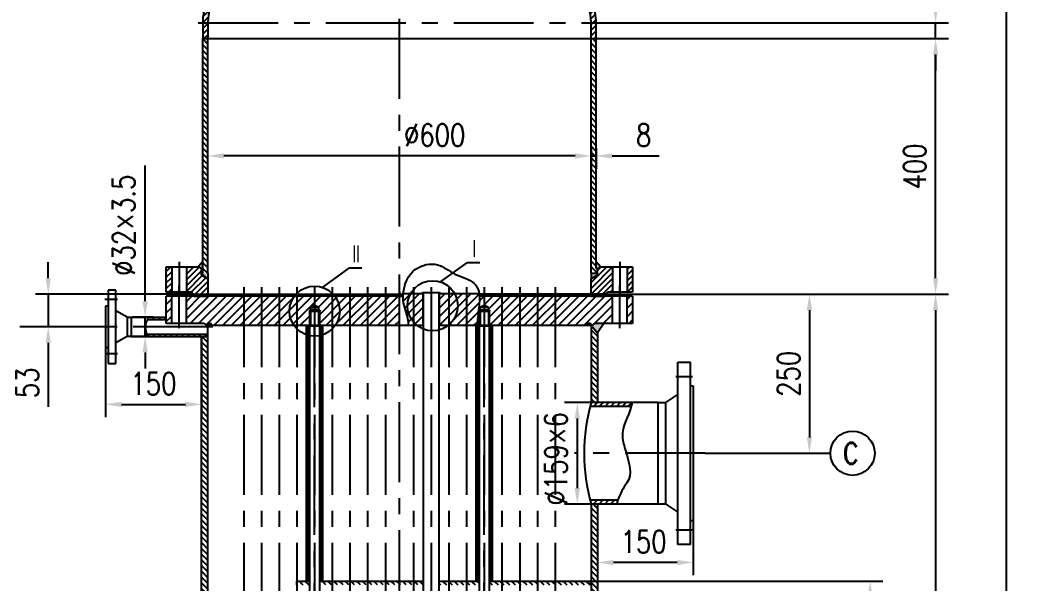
# Model space of a CAD drawing. Header units: millimetres. Extents: x -250 to 5690, y -100 to 8310.
# Drawn here: x 800 to 2363, y 6439 to 7320 of the extents above; entities that cross this region are included whole.
import ezdxf

# ---------------------------------------------------------------- set-up
doc = ezdxf.new("R2010")
doc.units = ezdxf.units.MM
doc.header["$LTSCALE"] = 100
doc.linetypes.add('CENTER', pattern=[2, 1.25, -0.25, 0.25, -0.25])
for name, color, linetype in [('2细线层', 4, 'Continuous'), ('3中心线层', 1, 'CENTER'), ('5剖面线层', 2, 'Continuous'), ('6文字层', 3, 'Continuous'), ('7标注层', 4, 'Continuous')]:
    doc.layers.add(name, color=color, linetype=linetype)
doc.styles.add('PC_TEXTSTYLE', font='romans.shx', dxfattribs={"width": 0.8, "bigfont": 'hzfs.shx'})
doc.styles.add('TH_GBDIM', font='romans.shx', dxfattribs={"width": 0.8, "bigfont": 'gbcbig.shx'})
doc.dimstyles.new('TH_GBDIM', dxfattribs={"dimscale": 10, "dimtxt": 3.5, "dimasz": 2.5, "dimexe": 2, "dimexo": 0, "dimgap": 1.5, "dimtad": 1, "dimdec": 1, "dimzin": 0, "dimdsep": 46, "dimtxsty": 'TH_GBDIM', "dimcen": 2.5, "dimclrd": 130, "dimclre": 130, "dimclrt": 3, "dimadec": 0, "dimazin": 0, "dimtfac": 0.714286, "dimtdec": 1, "dimtmove": 0, "dimatfit": 3, "dimfxl": 0, "dimtolj": 1, "dimtzin": 0, "dimlwd": -1, "dimlwe": -1, "dimarcsym": 0})
pattern_1 = [(45, (-153, 733.659), (-4.490128, 4.490128), [])]
pattern_2 = [(135, (-153, 733.659), (-4.490128, -4.490128), [])]
pattern_3 = [(135, (-153, 733.659), (-2.245064, -2.245064), [])]

# ---------------------------------------------------------------- blocks, each defined once
blk = doc.blocks.new('*D4')
at = {"layer": '7标注层', "color": 130}
for p, q in [((1701.5, 7290.5), (2252.8, 7290.5)), ((2232.8, 6915.5), (2232.8, 7265.5)), ((1716, 6890.5), (2252.8, 6890.5))]:
    blk.add_line(p, q, dxfattribs=at)
for points in [[(2228.7, 7265.5), (2237, 7265.5), (2232.8, 7290.5)], [(2228.7, 6915.5), (2237, 6915.5), (2232.8, 6890.5)]]:
    blk.add_solid(points, dxfattribs=at)
at = {"layer": 'Defpoints', "color": 0}
for p in [(1701.5, 7290.5), (2232.8, 7290.5), (1716, 6890.5)]:
    blk.add_point(p, dxfattribs=at)
at = {"layer": '7标注层', "color": 3, "insert": (2200.3, 7090.5), "char_height": 35, "attachment_point": 5, "rotation": 90, "style": 'TH_GBDIM'}
blk.add_mtext('\\A1;400{}{}', dxfattribs=at)
blk = doc.blocks.new('*D5')
at = {"layer": '7标注层', "color": 130}
for p, q in [((1716, 6890.5), (2055.3, 6890.5)), ((2035.3, 6865.5), (2035.3, 6666.5)), ((1871.8, 6641.5), (2055.3, 6641.5))]:
    blk.add_line(p, q, dxfattribs=at)
for points in [[(2031.2, 6865.5), (2039.5, 6865.5), (2035.3, 6890.5)], [(2031.2, 6666.5), (2039.5, 6666.5), (2035.3, 6641.5)]]:
    blk.add_solid(points, dxfattribs=at)
at = {"layer": 'Defpoints', "color": 0}
for p in [(1716, 6890.5), (1871.8, 6641.5), (2035.3, 6641.5)]:
    blk.add_point(p, dxfattribs=at)
at = {"layer": '7标注层', "color": 3, "insert": (2002.8, 6766), "char_height": 35, "attachment_point": 5, "rotation": 90, "style": 'TH_GBDIM'}
blk.add_mtext('\\A1;250{}{}', dxfattribs=at)
blk = doc.blocks.new('*D6')
at = {"layer": '7标注层', "color": 130}
for p, q in [((1716, 6890.5), (2252.8, 6890.5)), ((2232.8, 6865.5), (2232.8, 2920.5)), ((1716, 2895.5), (2252.8, 2895.5))]:
    blk.add_line(p, q, dxfattribs=at)
for points in [[(2228.7, 6865.5), (2237, 6865.5), (2232.8, 6890.5)], [(2228.7, 2920.5), (2237, 2920.5), (2232.8, 2895.5)]]:
    blk.add_solid(points, dxfattribs=at)
at = {"layer": 'Defpoints', "color": 0}
for p in [(1716, 6890.5), (1716, 2895.5), (2232.8, 2895.5)]:
    blk.add_point(p, dxfattribs=at)
at = {"layer": '7标注层', "color": 3, "insert": (2200.3, 4893), "char_height": 35, "attachment_point": 5, "rotation": 90, "style": 'TH_GBDIM'}
blk.add_mtext('\\A1;3997{}{}', dxfattribs=at)
blk = doc.blocks.new('*D7')
at = {"layer": '7标注层', "color": 130}
for p, q in [((1693.5, 6721), (1652, 6721)), ((1672, 6696), (1672, 6587)), ((1693.5, 6562), (1652, 6562))]:
    blk.add_line(p, q, dxfattribs=at)
for points in [[(1667.8, 6696), (1676.1, 6696), (1672, 6721)], [(1667.8, 6587), (1676.1, 6587), (1672, 6562)]]:
    blk.add_solid(points, dxfattribs=at)
at = {"layer": 'Defpoints', "color": 0}
for p in [(1693.5, 6721), (1672, 6562), (1693.5, 6562)]:
    blk.add_point(p, dxfattribs=at)
at = {"layer": '7标注层', "color": 3, "insert": (1638.5, 6632.9), "char_height": 35, "attachment_point": 5, "rotation": 90, "style": 'TH_GBDIM'}
blk.add_mtext('\\A1;%%c159×6{}{}', dxfattribs=at)
blk = doc.blocks.new('*D8')
at = {"layer": '7标注层', "color": 130}
for p, q in [((1703.5, 6562), (1703.5, 6450.7)), ((1853.5, 6536), (1853.5, 6450.7)), ((1828.5, 6470.7), (1728.5, 6470.7))]:
    blk.add_line(p, q, dxfattribs=at)
for points in [[(1728.5, 6474.8), (1728.5, 6466.5), (1703.5, 6470.7)], [(1828.5, 6474.8), (1828.5, 6466.5), (1853.5, 6470.7)]]:
    blk.add_solid(points, dxfattribs=at)
at = {"layer": 'Defpoints', "color": 0}
for p in [(1703.5, 6562), (1853.5, 6536), (1703.5, 6470.7)]:
    blk.add_point(p, dxfattribs=at)
at = {"layer": '7标注层', "color": 3, "insert": (1775.8, 6503.2), "char_height": 35, "attachment_point": 5, "style": 'TH_GBDIM'}
blk.add_mtext('\\A1;150{}{}', dxfattribs=at)
blk = doc.blocks.new('*D15')
at = {"layer": '7标注层', "color": 130}
for p, q in [((1692, 6441.5), (2150.4, 6441.5)), ((2130.4, 3366.5), (2130.4, 6416.5)), ((1692, 3341.5), (2150.4, 3341.5))]:
    blk.add_line(p, q, dxfattribs=at)
for points in [[(2126.2, 6416.5), (2134.5, 6416.5), (2130.4, 6441.5)], [(2126.2, 3366.5), (2134.5, 3366.5), (2130.4, 3341.5)]]:
    blk.add_solid(points, dxfattribs=at)
at = {"layer": 'Defpoints', "color": 0}
for p in [(1692, 6441.5), (2130.4, 6441.5), (1692, 3341.5)]:
    blk.add_point(p, dxfattribs=at)
at = {"layer": '7标注层', "color": 3, "insert": (2096.9, 4891.5), "char_height": 35, "attachment_point": 5, "rotation": 90, "style": 'TH_GBDIM'}
blk.add_mtext('\\A1;10×310=3100{}{}', dxfattribs=at)
blk = doc.blocks.new('*D16')
at = {"layer": '7标注层', "color": 130}
for p, q in [((1393.5, 7473.5), (2363.5, 7473.5)), ((2343.5, 7448.5), (2343.5, 2437.5)), ((1393.5, 2412.5), (2363.5, 2412.5))]:
    blk.add_line(p, q, dxfattribs=at)
for points in [[(2339.3, 7448.5), (2347.6, 7448.5), (2343.5, 7473.5)], [(2339.3, 2437.5), (2347.6, 2437.5), (2343.5, 2412.5)]]:
    blk.add_solid(points, dxfattribs=at)
at = {"layer": 'Defpoints', "color": 0}
for p in [(1393.5, 7473.5), (1393.5, 2412.5), (2343.5, 2412.5)]:
    blk.add_point(p, dxfattribs=at)
at = {"layer": '7标注层', "color": 3, "insert": (2311, 4943), "char_height": 35, "attachment_point": 5, "rotation": 90, "style": 'TH_GBDIM'}
blk.add_mtext('\\A1;5060{}{}', dxfattribs=at)
blk = doc.blocks.new('*D27')
at = {"layer": '7标注层', "color": 130}
for p, q in [((995.5, 6879.5), (995.5, 7092.2)), ((1008.1, 6854.5), (975.5, 6854.5)), ((995.5, 6824.5), (995.5, 6854.5)), ((1002.4, 6824.5), (975.5, 6824.5)), ((995.5, 6799.5), (995.5, 6774.5))]:
    blk.add_line(p, q, dxfattribs=at)
for points in [[(991.3, 6879.5), (999.6, 6879.5), (995.5, 6854.5)], [(991.3, 6799.5), (999.6, 6799.5), (995.5, 6824.5)]]:
    blk.add_solid(points, dxfattribs=at)
at = {"layer": 'Defpoints', "color": 0}
for p in [(1008.1, 6854.5), (995.5, 6824.5), (1002.4, 6824.5)]:
    blk.add_point(p, dxfattribs=at)
at = {"layer": '7标注层', "color": 3, "insert": (962, 6998.4), "char_height": 35, "attachment_point": 5, "rotation": 90, "style": 'TH_GBDIM'}
blk.add_mtext('\\A1;%%c32×3.5{}{}', dxfattribs=at)
blk = doc.blocks.new('*D29')
at = {"layer": '7标注层', "color": 130}
for p, q in [((1083.5, 6824.5), (1083.5, 6698.1)), ((933.5, 6807), (933.5, 6698.1)), ((958.5, 6718.1), (1058.5, 6718.1))]:
    blk.add_line(p, q, dxfattribs=at)
for points in [[(958.5, 6722.3), (958.5, 6714), (933.5, 6718.1)], [(1058.5, 6722.3), (1058.5, 6714), (1083.5, 6718.1)]]:
    blk.add_solid(points, dxfattribs=at)
at = {"layer": 'Defpoints', "color": 0}
for p in [(1083.5, 6824.5), (933.5, 6807), (1083.5, 6718.1)]:
    blk.add_point(p, dxfattribs=at)
at = {"layer": '7标注层', "color": 3, "insert": (1008.5, 6750.6), "char_height": 35, "attachment_point": 5, "style": 'TH_GBDIM'}
blk.add_mtext('\\A1;150{}{}', dxfattribs=at)
blk = doc.blocks.new('*D31')
at = {"layer": '7标注层', "color": 130}
for p, q in [((2232.8, 7340.5), (2232.8, 7440.8)), ((1708.5, 7315.5), (2252.8, 7315.5)), ((2232.8, 7290.5), (2232.8, 7315.5)), ((1701.5, 7290.5), (2252.8, 7290.5)), ((2232.8, 7265.5), (2232.8, 7240.5))]:
    blk.add_line(p, q, dxfattribs=at)
for points in [[(2228.7, 7340.5), (2237, 7340.5), (2232.8, 7315.5)], [(2228.7, 7265.5), (2237, 7265.5), (2232.8, 7290.5)]]:
    blk.add_solid(points, dxfattribs=at)
at = {"layer": 'Defpoints', "color": 0}
for p in [(1708.5, 7315.5), (2232.8, 7315.5), (1701.5, 7290.5)]:
    blk.add_point(p, dxfattribs=at)
at = {"layer": '7标注层', "color": 3, "insert": (2200.3, 7403.2), "char_height": 35, "attachment_point": 5, "rotation": 90, "style": 'TH_GBDIM'}
blk.add_mtext('\\A1;25{}{}', dxfattribs=at)
blk = doc.blocks.new('*D33')
at = {"layer": '7标注层', "color": 130}
for p, q in [((1093.5, 7107), (1093.5, 7127)), ((1693.5, 7107), (1693.5, 7127)), ((1668.5, 7107), (1118.5, 7107))]:
    blk.add_line(p, q, dxfattribs=at)
for points in [[(1118.5, 7111.2), (1118.5, 7102.8), (1093.5, 7107)], [(1668.5, 7111.2), (1668.5, 7102.8), (1693.5, 7107)]]:
    blk.add_solid(points, dxfattribs=at)
at = {"layer": 'Defpoints', "color": 0}
for p in [(1093.5, 7107), (1093.5, 7107), (1693.5, 7107)]:
    blk.add_point(p, dxfattribs=at)
at = {"layer": '7标注层', "color": 3, "insert": (1448.7, 7139.5), "char_height": 35, "attachment_point": 5, "style": 'TH_GBDIM'}
blk.add_mtext('\\A1;%%c600{}{}', dxfattribs=at)
blk = doc.blocks.new('*D34')
at = {"layer": '7标注层', "color": 130}
for p, q in [((1693.5, 7119), (1693.5, 7087)), ((1701.5, 7119), (1701.5, 7087)), ((1668.5, 7107), (1643.5, 7107)), ((1693.5, 7107), (1701.5, 7107)), ((1726.5, 7107), (1800.2, 7107))]:
    blk.add_line(p, q, dxfattribs=at)
for points in [[(1668.5, 7111.2), (1668.5, 7102.8), (1693.5, 7107)], [(1726.5, 7111.2), (1726.5, 7102.8), (1701.5, 7107)]]:
    blk.add_solid(points, dxfattribs=at)
at = {"layer": 'Defpoints', "color": 0}
for p in [(1693.5, 7119), (1701.5, 7119), (1701.5, 7107)]:
    blk.add_point(p, dxfattribs=at)
at = {"layer": '7标注层', "color": 3, "insert": (1775.9, 7139.5), "char_height": 35, "attachment_point": 5, "style": 'TH_GBDIM'}
blk.add_mtext('\\A1;8{}{}', dxfattribs=at)
blk = doc.blocks.new('*D62')
at = {"layer": '7标注层', "color": 130}
for p, q in [((843.8, 6915.5), (843.8, 6940.5)), ((1071, 6890.5), (823.8, 6890.5)), ((843.8, 6890.5), (843.8, 6839.5)), ((933.5, 6839.5), (823.8, 6839.5)), ((843.8, 6814.5), (843.8, 6714.2))]:
    blk.add_line(p, q, dxfattribs=at)
for points in [[(839.6, 6915.5), (847.9, 6915.5), (843.8, 6890.5)], [(839.6, 6814.5), (847.9, 6814.5), (843.8, 6839.5)]]:
    blk.add_solid(points, dxfattribs=at)
at = {"layer": 'Defpoints', "color": 0}
for p in [(1071, 6890.5), (843.8, 6839.5), (933.5, 6839.5)]:
    blk.add_point(p, dxfattribs=at)
at = {"layer": '7标注层', "color": 3, "insert": (811.3, 6751.8), "char_height": 35, "attachment_point": 5, "rotation": 90, "style": 'TH_GBDIM'}
blk.add_mtext('\\A1;53{}{}', dxfattribs=at)

msp = doc.modelspace()

# ---------------------------------------------------------------- hatches: boundary and pattern name
at = {"layer": '5剖面线层'}
h = msp.add_hatch(dxfattribs=at)
h.set_pattern_fill('ANSI31', color=256, scale=2, style=0)
h.set_pattern_definition(pattern_1)
h.paths.add_polyline_path([(1093.54, 7315.52), (1085.54, 7315.52), (1085.54, 7290.52), (1093.54, 7290.52)])
edge = h.paths.add_edge_path()
edge.add_ellipse((1393.54, 7315.52), major_axis=(-300, 0), ratio=0.5, start_angle=270, end_angle=360, ccw=False)
edge.add_line((1393.54, 7465.52), (1393.54, 7473.52))
edge.add_spline(control_points=[(1393.54, 7473.52), (1377.07, 7473.51), (1360.6, 7472.84), (1326.19, 7470.02), (1308.31, 7467.71), (1273.63, 7461.5), (1256.83, 7457.6), (1224.87, 7448.34), (1209.7, 7442.97), (1181.46, 7430.91), (1168.38, 7424.22), (1144.74, 7409.68), (1134.18, 7401.83), (1115.9, 7385.15), (1108.19, 7376.31), (1097.77, 7360.58), (1094.26, 7353.88), (1088.94, 7340.21), (1087.13, 7333.22), (1085.77, 7322.64), (1085.54, 7319.08), (1085.54, 7315.52)], knot_values=[1.5707963, 1.5707963, 1.5707963, 1.5707963, 1.7333191, 1.7333191, 1.9147414, 1.9147414, 2.0961636, 2.0961636, 2.2775859, 2.2775859, 2.4590082, 2.4590082, 2.6404304, 2.6404304, 2.8218527, 2.8218527, 2.9495457, 2.9495457, 3.0772387, 3.0772387, 3.1415927, 3.1415927, 3.1415927, 3.1415927], degree=3, periodic=0)
edge.add_line((1085.54, 7315.52), (1093.54, 7315.52))
edge = h.paths.add_edge_path()
edge.add_spline(control_points=[(1701.54, 7315.52), (1701.54, 7320.72), (1701.05, 7325.92), (1699.1, 7336.23), (1697.65, 7341.35), (1693.81, 7351.43), (1691.43, 7356.39), (1683.17, 7370.65), (1676.1, 7379.67), (1659.03, 7396.76), (1649.03, 7404.82), (1626.44, 7419.84), (1613.86, 7426.78), (1586.51, 7439.39), (1571.74, 7445.04), (1540.47, 7454.91), (1523.97, 7459.13), (1489.77, 7465.99), (1472.07, 7468.64), (1436.01, 7472.3), (1417.66, 7473.31), (1397.37, 7473.51), (1395.45, 7473.52), (1393.54, 7473.52)], knot_values=[0, 0, 0, 0, 0.0939803, 0.0939803, 0.1879606, 0.1879606, 0.2819409, 0.2819409, 0.4633632, 0.4633632, 0.6447854, 0.6447854, 0.8262077, 0.8262077, 1.00763, 1.00763, 1.1890523, 1.1890523, 1.3704745, 1.3704745, 1.5518968, 1.5518968, 1.5707963, 1.5707963, 1.5707963, 1.5707963], degree=3, periodic=0)
edge.add_line((1393.54, 7473.52), (1393.54, 7465.52))
edge.add_ellipse((1393.54, 7315.52), major_axis=(-300, 0), ratio=0.5, start_angle=180, end_angle=270, ccw=False)
edge.add_line((1693.54, 7315.52), (1701.54, 7315.52))
h.paths.add_polyline_path([(1701.54, 7315.52), (1693.54, 7315.52), (1693.54, 7290.52), (1701.54, 7290.52)])
h = msp.add_hatch(dxfattribs=at)
h.set_pattern_fill('ANSI31', color=256, scale=2, angle=90, style=0)
h.set_pattern_definition(pattern_2)
h.paths.add_polyline_path([(1093.54, 7290.52), (1085.54, 7290.52), (1085.54, 6923.52), (1083.54, 6923.52), (1083.54, 6920.52), (1093.54, 6914.74), (1093.54, 6923.52)])
h.paths.add_polyline_path([(1701.54, 7290.52), (1693.54, 7290.52), (1693.54, 6923.52), (1701.54, 6923.52), (1703.54, 6923.52), (1703.54, 6930.52), (1701.54, 6930.52)])
h = msp.add_hatch(dxfattribs=at)
h.set_pattern_fill('ANSI31', color=256, scale=2, style=0)
h.set_pattern_definition(pattern_1)
h.paths.add_polyline_path([(1037.04, 6933.52), (1028.54, 6933.52), (1028.54, 6893.52), (1037.04, 6893.52)])
h.paths.add_polyline_path([(1093.54, 6914.74), (1083.54, 6920.52), (1083.54, 6930.52), (1078.34, 6933.52), (1060.04, 6933.52), (1060.04, 6893.52), (1068.04, 6893.52), (1071.04, 6890.52), (1093.54, 6890.52)])
h.paths.add_polyline_path([(1727.04, 6933.52), (1708.73, 6933.52), (1703.54, 6930.52), (1703.54, 6920.52), (1693.54, 6914.74), (1693.54, 6890.52), (1716.04, 6890.52), (1719.04, 6893.52), (1727.04, 6893.52)])
h.paths.add_polyline_path([(1758.54, 6933.52), (1750.04, 6933.52), (1750.04, 6893.52), (1758.54, 6893.52)])
h = msp.add_hatch(color=256, dxfattribs=at)
h.paths.add_polyline_path([(1085.54, 6941.52), (1078.34, 6933.52), (1083.54, 6930.52), (1085.54, 6930.52)])
h.paths.add_polyline_path([(1093.54, 6914.74), (1093.54, 6923.52), (1085.54, 6923.52), (1083.54, 6923.52), (1083.54, 6920.52)])
h = msp.add_hatch(color=256, dxfattribs=at)
h.paths.add_polyline_path([(1703.54, 6920.52), (1703.54, 6923.52), (1701.54, 6923.52), (1693.54, 6923.52), (1693.54, 6914.74)])
h.paths.add_polyline_path([(1701.54, 6941.52), (1701.54, 6930.52), (1703.54, 6930.52), (1708.73, 6933.52)])
h = msp.add_hatch(dxfattribs=at)
h.set_pattern_fill('ANSI31', color=256, scale=3, style=0)
h.paths.add_polyline_path([(1727.04, 6887.52), (1692.54, 6887.52), (1637.24, 6887.52), (1637.24, 6841.52), (1687.54, 6841.52), (1687.54, 6842.52, -0.4142136), (1689.54, 6844.52), (1691.54, 6844.52, -0.4142136), (1693.54, 6842.52), (1693.54, 6841.52), (1695.54, 6841.52, -0.2982166), (1700.12, 6844.52), (1727.04, 6844.52)])
h.paths.add_polyline_path([(1637.24, 6887.52), (1609.53, 6887.52), (1609.53, 6841.52), (1637.24, 6841.52)])
h.paths.add_polyline_path([(1609.53, 6887.52), (1581.81, 6887.52), (1581.81, 6841.52), (1609.53, 6841.52)])
h.paths.add_polyline_path([(1581.81, 6887.52), (1554.1, 6887.52), (1554.1, 6841.52), (1581.81, 6841.52)])
h.paths.add_polyline_path([(1554.1, 6887.52), (1526.39, 6887.52), (1526.39, 6873.21), (1532.79, 6869.52), (1532.79, 6865.62), (1532.89, 6865.52), (1534.39, 6865.52), (1534.39, 6864.02), (1534.39, 6841.52), (1538.89, 6841.52), (1554.1, 6841.52)])
h.paths.add_polyline_path([(1393.54, 6887.52), (1371.54, 6887.52), (1371.54, 6841.52), (1393.54, 6841.52)])
h.paths.add_polyline_path([(1371.54, 6887.52), (1343.82, 6887.52), (1343.82, 6841.52), (1371.54, 6841.52)])
h.paths.add_polyline_path([(1343.82, 6887.52), (1316.11, 6887.52), (1316.11, 6841.52), (1343.82, 6841.52)])
h.paths.add_polyline_path([(1316.11, 6887.52), (1292.2, 6887.52, -0.1615626), (1300, 6864.02, -0.1535258), (1292.92, 6841.52), (1316.11, 6841.52)])
h.paths.add_polyline_path([(1300, 6864.02, 0.1615626), (1292.2, 6887.52), (1288.4, 6887.52), (1288.4, 6841.52), (1292.92, 6841.52, 0.1535258)])
h.paths.add_polyline_path([(1288.4, 6887.52), (1260.69, 6887.52), (1260.69, 6873.21), (1267.09, 6869.52), (1267.09, 6865.62), (1267.19, 6865.52), (1268.69, 6865.52), (1268.69, 6864.02), (1268.69, 6841.52), (1273.19, 6841.52), (1288.4, 6841.52)])
h.paths.add_polyline_path([(1260.69, 6869.52), (1254.29, 6869.52), (1260.69, 6873.21), (1260.69, 6887.52), (1232.97, 6887.52), (1232.97, 6841.52), (1252.69, 6841.52), (1252.69, 6864.02), (1252.69, 6865.52), (1260.69, 6865.52)])
h.paths.add_polyline_path([(1232.97, 6887.52), (1229.17, 6887.52, 0.1615626), (1221.37, 6864.02, 0.1535258), (1228.45, 6841.52), (1232.97, 6841.52)])
h.paths.add_polyline_path([(1221.37, 6864.02, -0.1615626), (1229.17, 6887.52), (1205.26, 6887.52), (1205.26, 6841.52), (1228.45, 6841.52, -0.1535258)])
h.paths.add_polyline_path([(1205.26, 6887.52), (1177.55, 6887.52), (1177.55, 6841.52), (1205.26, 6841.52)])
h.paths.add_polyline_path([(1177.55, 6887.52), (1149.84, 6887.52), (1149.84, 6841.52), (1177.55, 6841.52)])
h.paths.add_polyline_path([(1149.84, 6887.52), (1094.54, 6887.52), (1060.04, 6887.52), (1060.04, 6844.52), (1086.96, 6844.52, -0.2982166), (1091.54, 6841.52), (1093.54, 6841.52), (1093.54, 6842.52, -0.4142136), (1095.54, 6844.52), (1097.54, 6844.52, -0.4142136), (1099.54, 6842.52), (1099.54, 6841.52), (1132.46, 6841.52), (1149.84, 6841.52)])
h.paths.add_polyline_path([(1037.04, 6887.52), (1028.54, 6887.52), (1028.54, 6844.52), (1037.04, 6844.52)])
h.paths.add_polyline_path([(1758.54, 6887.52), (1750.04, 6887.52), (1750.04, 6844.52), (1758.54, 6844.52)])
h = msp.add_hatch(dxfattribs=at)
h.set_pattern_fill('ANSI31', color=256, angle=90, style=0)
h.set_pattern_definition(pattern_3)
h.paths.add_polyline_path([(1091.54, 6890.52), (1071.54, 6890.52), (1071.54, 6887.52), (1091.54, 6887.52)])
h = msp.add_hatch(dxfattribs=at)
h.set_pattern_fill('ANSI31', color=256, scale=3, style=0)
h.set_pattern_definition([(45, (-153, 733.659), (-6.735192, 6.735192), [])])
edge = h.paths.add_edge_path()
edge.add_spline(control_points=[(1515.1, 6841.52), (1515.7, 6850.83), (1517.25, 6866.05), (1519.43, 6881.64), (1519.03, 6887.52)], knot_values=[222.7155697, 222.7155697, 222.7155697, 222.7155697, 250.8556719, 268.5977272, 268.5977272, 268.5977272, 268.5977272], degree=3, periodic=0)
edge.add_spline(control_points=[(1519.03, 6887.52), (1518.94, 6888.86), (1518.78, 6890.19), (1518.54, 6891.52)], knot_values=[218.6627895, 218.6627895, 218.6627895, 218.6627895, 222.7155697, 222.7155697, 222.7155697, 222.7155697], degree=3, periodic=0)
edge.add_line((1518.54, 6891.52), (1457.95, 6891.52))
edge.add_line((1457.95, 6891.52), (1455.95, 6889.52))
edge.add_line((1455.95, 6889.52), (1455.95, 6842.52))
edge.add_line((1455.95, 6842.52), (1456.53, 6841.52))
edge.add_line((1456.53, 6841.52), (1515.1, 6841.52))
edge = h.paths.add_edge_path()
edge.add_line((1430.55, 6889.52), (1428.55, 6891.52))
edge.add_line((1428.55, 6891.52), (1399.54, 6891.52))
edge.add_spline(control_points=[(1399.54, 6891.52), (1399.41, 6890.18), (1399.32, 6888.84), (1399.28, 6887.52)], knot_values=[54.8255332, 54.8255332, 54.8255332, 54.8255332, 58.7751353, 58.7751353, 58.7751353, 58.7751353], degree=3, periodic=0)
edge.add_spline(control_points=[(1399.28, 6887.52), (1399.16, 6883.95), (1399.67, 6875.35), (1405.12, 6860.54), (1407.55, 6848.53), (1408.17, 6841.52)], knot_values=[7.870125, 7.870125, 7.870125, 7.870125, 18.4573607, 33.7294982, 54.8255332, 54.8255332, 54.8255332, 54.8255332], degree=3, periodic=0)
edge.add_line((1408.17, 6841.52), (1429.97, 6841.52))
edge.add_line((1429.97, 6841.52), (1430.55, 6842.52))
edge.add_line((1430.55, 6842.52), (1430.55, 6889.52))
h = msp.add_hatch(color=256, dxfattribs=at)
h.paths.add_polyline_path([(1430.75, 6893.02), (1428.55, 6891.52), (1430.55, 6889.52), (1430.75, 6889.52)])
h.paths.add_polyline_path([(1457.95, 6891.52), (1455.75, 6893.02), (1455.75, 6889.52), (1455.95, 6889.52)])
h = msp.add_hatch(dxfattribs=at)
h.set_pattern_fill('ANSI31', color=256, scale=3, style=0)
edge = h.paths.add_edge_path()
edge.add_spline(control_points=[(1519.03, 6887.52), (1519.43, 6881.64), (1517.25, 6866.05), (1515.7, 6850.83), (1515.1, 6841.52)], knot_values=[222.7155697, 222.7155697, 222.7155697, 222.7155697, 240.457625, 268.5977272, 268.5977272, 268.5977272, 268.5977272], degree=3, periodic=0)
edge.add_line((1515.1, 6841.52), (1518.39, 6841.52))
edge.add_line((1518.39, 6841.52), (1518.39, 6864.02))
edge.add_line((1518.39, 6864.02), (1518.39, 6865.52))
edge.add_line((1518.39, 6865.52), (1519.99, 6865.52))
edge.add_line((1519.99, 6865.52), (1519.99, 6869.52))
edge.add_line((1519.99, 6869.52), (1526.39, 6873.21))
edge.add_line((1526.39, 6873.21), (1526.39, 6887.52))
edge.add_line((1526.39, 6887.52), (1519.03, 6887.52))
h = msp.add_hatch(dxfattribs=at)
h.set_pattern_fill('ANSI31', color=256, angle=90, style=0)
h.set_pattern_definition(pattern_3)
h.paths.add_polyline_path([(1715.54, 6890.52), (1695.54, 6890.52), (1695.54, 6887.52), (1715.54, 6887.52)])
h = msp.add_hatch(dxfattribs=at)
h.set_pattern_fill('ANSI31', color=256, scale=2, style=0)
h.set_pattern_definition(pattern_1)
edge = h.paths.add_edge_path()
edge.add_line((1028.54, 6854.52), (1000.96, 6854.52))
edge.add_spline(control_points=[(1000.96, 6854.52), (1000.29, 6853.36), (999.61, 6852.19), (998.98, 6851.02)], knot_values=[14.5538997, 14.5538997, 14.5538997, 14.5538997, 18.1719185, 18.1719185, 18.1719185, 18.1719185], degree=3, periodic=0)
edge.add_line((998.98, 6851.02), (1028.54, 6851.02))
edge.add_line((1028.54, 6851.02), (1028.54, 6854.52))
edge = h.paths.add_edge_path()
edge.add_line((1093.54, 6828.02), (997.74, 6828.02))
edge.add_spline(control_points=[(997.74, 6828.02), (998.01, 6826.85), (998.28, 6825.68), (998.52, 6824.52)], knot_values=[41.3451639, 41.3451639, 41.3451639, 41.3451639, 44.9185936, 44.9185936, 44.9185936, 44.9185936], degree=3, periodic=0)
edge.add_line((998.52, 6824.52), (1093.54, 6824.52))
edge.add_line((1093.54, 6824.52), (1093.54, 6828.02))
h = msp.add_hatch(dxfattribs=at)
h.set_pattern_fill('ANSI31', color=256, scale=2, angle=90, style=0)
h.set_pattern_definition(pattern_2)
h.paths.add_polyline_path([(1093.54, 6824.52), (1083.54, 6824.52), (1083.54, 5966.03), (1093.54, 5966.03)])
h.paths.add_polyline_path([(1703.54, 6829.98), (1695.54, 6839.52), (1693.54, 6839.52), (1693.54, 6721.02), (1703.54, 6721.02)])
h.paths.add_polyline_path([(1703.54, 6562.02), (1693.54, 6562.02), (1693.54, 5966.03), (1703.54, 5966.03)])
h = msp.add_hatch(dxfattribs=at)
h.set_pattern_fill('ANSI31', color=256, scale=2, angle=90, style=0)
h.set_pattern_definition([(225, (-153, 9052.371), (-4.490128, 4.490128), [])])
h.paths.add_polyline_path([(1538.89, 6441.52), (1535.89, 6441.52), (1535.89, 6841.52), (1538.89, 6841.52)])
h.paths.add_polyline_path([(1516.89, 6441.52), (1513.89, 6441.52), (1513.89, 6841.52), (1516.89, 6841.52)])
h.paths.add_polyline_path([(1251.19, 6441.52), (1248.19, 6441.52), (1248.19, 6841.52), (1251.19, 6841.52)])
h.paths.add_polyline_path([(1273.19, 6441.52), (1270.19, 6441.52), (1270.19, 6841.52), (1273.19, 6841.52)])
msp.add_hatch(color=256, dxfattribs=at).paths.add_polyline_path([(1713.54, 6844.52), (1700.12, 6844.52, 0.2982166), (1695.54, 6841.52), (1693.54, 6841.52), (1693.54, 6839.52), (1695.54, 6839.52), (1703.54, 6829.98)])
h = msp.add_hatch(dxfattribs=at)
h.set_pattern_fill('ANSI31', color=256, scale=2, style=0)
h.set_pattern_definition(pattern_1)
edge = h.paths.add_edge_path()
edge.add_spline(control_points=[(1756.48, 6715.02), (1757, 6717.03), (1757.4, 6719.03), (1757.63, 6721.02)], knot_values=[15.3505626, 15.3505626, 15.3505626, 15.3505626, 21.5348835, 21.5348835, 21.5348835, 21.5348835], degree=3, periodic=0)
edge.add_line((1757.63, 6721.02), (1693.54, 6721.02))
edge.add_arc((1982.81, 6641.52), 300, 164.63305, 165.81817)
edge.add_line((1691.96, 6715.02), (1756.48, 6715.02))
edge = h.paths.add_edge_path()
edge.add_spline(control_points=[(1733.65, 6562.02), (1734.04, 6563.94), (1734.61, 6565.96), (1735.3, 6568.02)], knot_values=[168.1256847, 168.1256847, 168.1256847, 168.1256847, 173.1638514, 173.1638514, 173.1638514, 173.1638514], degree=3, periodic=0)
edge.add_line((1735.3, 6568.02), (1691.96, 6568.02))
edge.add_arc((1982.81, 6641.52), 300, 194.18183, 195.36695)
edge.add_line((1693.54, 6562.02), (1733.65, 6562.02))
h = msp.add_hatch(dxfattribs=at)
h.set_pattern_fill('ANSI31', color=256, scale=2, style=0)
h.set_pattern_definition([(315, (-153, 9052.371), (-4.490128, -4.490128), [])])
h.paths.add_polyline_path([(1692.04, 6435.52), (1534.39, 6435.52), (1534.39, 6441.52), (1692.04, 6441.52)])
h.paths.add_polyline_path([(1518.39, 6435.52), (1455.84, 6435.52), (1455.84, 6441.52), (1518.39, 6441.52)])
h.paths.add_polyline_path([(1430.84, 6435.52), (1268.69, 6435.52), (1268.69, 6441.52), (1430.84, 6441.52)])
h.paths.add_polyline_path([(1252.69, 6435.52), (1232.97, 6435.52), (1232.97, 6441.52), (1252.69, 6441.52)])

# ---------------------------------------------------------------- linework, layer by layer
for p, q in [((1085.54, 7315.52), (1085.54, 7290.52)), ((1093.54, 7315.52), (1093.54, 7290.52)), ((1693.54, 7290.52), (1693.54, 7315.52)), ((1701.54, 7290.52), (1701.54, 7315.52)), ((1085.54, 6923.52), (1085.54, 7290.52)), ((1085.54, 7290.52), (1701.54, 7290.52)), ((1093.54, 6923.52), (1093.54, 7290.52)), ((1693.54, 6923.52), (1693.54, 7290.52)), ((1701.54, 6930.52), (1701.54, 7290.52)), ((1028.54, 6933.52), (1078.34, 6933.52)), ((1028.54, 6893.52), (1028.54, 6933.52)), ((1037.04, 6933.52), (1037.04, 6893.52)), ((1060.04, 6933.52), (1060.04, 6893.52)), ((1085.54, 6941.52), (1078.34, 6933.52)), ((1083.54, 6930.52), (1078.34, 6933.52)), ((1083.54, 6930.52), (1078.34, 6933.52)), ((1083.54, 6920.52), (1083.54, 6930.52)), ((1083.54, 6930.52), (1085.54, 6930.52)), ((1083.54, 6920.52), (1083.54, 6930.52)), ((1083.54, 6930.52), (1085.54, 6930.52)), ((1693.54, 6923.52), (1693.54, 6933.52)), ((1701.54, 6941.52), (1708.73, 6933.52)), ((1703.54, 6930.52), (1701.54, 6930.52)), ((1703.54, 6930.52), (1708.73, 6933.52)), ((1703.54, 6920.52), (1703.54, 6930.52)), ((1708.73, 6933.52), (1758.54, 6933.52)), ((1727.04, 6933.52), (1727.04, 6893.52)), ((1750.04, 6933.52), (1750.04, 6893.52)), ((1758.54, 6933.52), (1758.54, 6893.52)), ((1085.54, 6923.52), (1083.54, 6923.52)), ((1085.54, 6923.52), (1083.54, 6923.52)), ((1083.54, 6920.52), (1093.54, 6914.74)), ((1083.54, 6920.52), (1093.54, 6914.74)), ((1093.54, 6923.52), (1093.54, 6914.74)), ((1093.54, 6923.52), (1093.54, 6914.74)), ((1093.54, 6914.74), (1093.54, 6887.52)), ((1693.54, 6923.52), (1693.54, 6914.74)), ((1693.54, 6923.52), (1701.54, 6923.52)), ((1703.54, 6920.52), (1693.54, 6914.74)), ((1693.54, 6887.52), (1693.54, 6914.74)), ((1701.54, 6923.52), (1703.54, 6923.52)), ((949.54, 6897.02), (937.54, 6897.02)), ((937.54, 6897.02), (937.54, 6782.02)), ((949.54, 6782.02), (949.54, 6897.02)), ((1068.04, 6893.52), (1028.54, 6893.52)), ((1068.04, 6893.52), (1028.54, 6893.52)), ((1094.54, 6887.52), (1028.54, 6887.52)), ((1028.54, 6844.52), (1028.54, 6887.52)), ((1037.04, 6844.52), (1037.04, 6887.52)), ((1060.04, 6844.52), (1060.04, 6887.52)), ((1071.04, 6890.52), (1068.04, 6893.52)), ((1071.04, 6890.52), (1068.04, 6893.52)), ((1071.04, 6890.52), (1093.54, 6890.52)), ((1071.54, 6887.52), (1071.54, 6890.52)), ((1071.54, 6890.52), (1071.54, 6887.52)), ((1071.54, 6887.52), (1094.54, 6887.52)), ((1091.54, 6887.52), (1091.54, 6890.52)), ((1093.54, 6890.52), (1399.45, 6890.52)), ((1399.28, 6887.52), (1094.54, 6887.52)), ((1387.54, 6887.52), (1399.54, 6887.52)), ((1388.54, 6887.52), (1398.54, 6887.52)), ((1399.54, 6891.52), (1428.55, 6891.52)), ((1428.55, 6891.52), (1430.75, 6893.02)), ((1430.85, 6893.01), (1428.55, 6891.52)), ((1430.55, 6889.52), (1428.55, 6891.52)), ((1430.55, 6889.52), (1428.55, 6891.52)), ((1430.55, 6889.52), (1430.75, 6889.52)), ((1430.55, 6842.52), (1430.55, 6889.52)), ((1430.85, 6889.52), (1430.55, 6889.52)), ((1430.75, 6893.02), (1430.85, 2893.02)), ((1430.75, 6893.02), (1455.75, 6893.02)), ((1455.85, 2893.02), (1455.75, 6893.02)), ((1455.75, 6893.02), (1457.95, 6891.52)), ((1455.75, 6889.52), (1455.95, 6889.52)), ((1455.95, 6889.52), (1455.85, 6889.52)), ((1455.95, 6889.52), (1457.95, 6891.52)), ((1455.95, 6889.52), (1455.95, 6842.52)), ((1457.95, 6891.52), (1518.54, 6891.52)), ((1693.54, 6890.52), (1518.71, 6890.52)), ((1692.54, 6887.52), (1519.03, 6887.52)), ((1758.54, 6887.52), (1692.54, 6887.52)), ((1692.54, 6887.52), (1715.54, 6887.52)), ((1716.04, 6890.52), (1693.54, 6890.52)), ((1715.54, 6890.52), (1693.54, 6890.52)), ((1695.54, 6887.52), (1695.54, 6890.52)), ((1715.54, 6887.52), (1715.54, 6890.52)), ((1716.04, 6890.52), (1719.04, 6893.52)), ((1758.54, 6893.52), (1719.04, 6893.52)), ((1727.04, 6844.52), (1727.04, 6887.52)), ((1750.04, 6844.52), (1750.04, 6887.52)), ((1758.54, 6887.52), (1758.54, 6844.52)), ((933.54, 6872.02), (933.54, 6807.02)), ((937.54, 6872.02), (933.54, 6872.02)), ((1252.69, 6865.52), (1268.69, 6865.52)), ((1254.19, 6865.52), (1252.69, 6864.02)), ((1267.19, 6865.52), (1254.19, 6865.52)), ((1254.29, 6869.52), (1260.69, 6873.21)), ((1254.29, 6865.52), (1254.29, 6869.52)), ((1254.29, 6869.52), (1267.09, 6869.52)), ((1267.09, 6869.52), (1260.69, 6873.21)), ((1267.09, 6869.52), (1267.09, 6865.52)), ((1268.69, 6864.02), (1267.19, 6865.52)), ((1534.39, 6865.52), (1518.39, 6865.52)), ((1519.89, 6865.52), (1518.39, 6864.02)), ((1532.89, 6865.52), (1519.89, 6865.52)), ((1519.99, 6869.52), (1526.39, 6873.21)), ((1532.79, 6869.52), (1519.99, 6869.52)), ((1519.99, 6865.52), (1519.99, 6869.52)), ((1532.79, 6869.52), (1526.39, 6873.21)), ((1532.79, 6865.52), (1532.79, 6869.52)), ((1534.39, 6864.02), (1532.89, 6865.52)), ((967.54, 6854.52), (949.54, 6864.52)), ((967.54, 6854.52), (973.54, 6854.52)), ((967.54, 6854.52), (967.54, 6824.52)), ((973.54, 6854.52), (1028.54, 6854.52)), ((973.54, 6854.52), (973.54, 6824.52)), ((998.98, 6851.02), (1028.54, 6851.02)), ((1252.69, 6864.02), (1252.69, 3335.52)), ((1252.69, 6864.02), (1268.69, 6864.02)), ((1268.69, 3335.52), (1268.69, 6864.02)), ((1518.39, 6864.02), (1518.39, 3335.52)), ((1518.39, 6864.02), (1534.39, 6864.02)), ((1534.39, 3335.52), (1534.39, 6864.02)), ((1086.96, 6844.52), (1028.54, 6844.52)), ((1091.54, 6841.52), (1091.54, 6841.52)), ((1430.75, 6841.52), (1091.54, 6841.52)), ((1091.54, 6841.52), (1091.54, 6841.52)), ((1093.54, 6841.52), (1093.54, 6842.52)), ((1093.54, 2941.52), (1093.54, 6842.52)), ((1093.54, 6841.52), (1093.54, 6842.52)), ((1095.54, 6844.52), (1097.54, 6844.52)), ((1095.54, 6844.52), (1097.54, 6844.52)), ((1099.54, 6842.52), (1099.54, 6841.52)), ((1099.54, 6842.52), (1099.54, 6841.52)), ((1248.19, 6441.52), (1248.19, 6841.52)), ((1248.19, 6841.52), (1252.69, 6841.52)), ((1251.19, 6441.52), (1251.19, 6841.52)), ((1268.69, 6840.52), (1252.69, 6840.52)), ((1268.69, 6841.52), (1273.19, 6841.52)), ((1270.19, 6841.52), (1270.19, 6441.52)), ((1273.19, 6841.52), (1273.19, 6441.52)), ((1430.55, 6842.52), (1429.97, 6841.52)), ((1430.55, 6842.52), (1430.75, 6842.52)), ((1455.75, 6842.52), (1455.95, 6842.52)), ((1695.54, 6841.52), (1455.75, 6841.52)), ((1455.95, 6842.52), (1456.53, 6841.52)), ((1513.89, 6441.52), (1513.89, 6841.52)), ((1513.89, 6841.52), (1518.39, 6841.52)), ((1516.89, 6441.52), (1516.89, 6841.52)), ((1534.39, 6840.52), (1518.39, 6840.52)), ((1534.39, 6841.52), (1538.89, 6841.52)), ((1534.39, 6841.52), (1538.89, 6841.52)), ((1535.89, 6841.52), (1535.89, 6441.52)), ((1538.89, 6841.52), (1538.89, 6441.52)), ((1687.54, 6842.52), (1687.54, 6841.52)), ((1687.54, 6842.52), (1687.54, 6841.52)), ((1691.54, 6844.52), (1689.54, 6844.52)), ((1693.54, 6841.52), (1693.54, 6842.52)), ((1693.54, 6842.52), (1693.54, 6721.02)), ((1693.54, 6839.52), (1695.54, 6839.52)), ((1695.54, 6841.52), (1695.54, 6841.52)), ((1695.54, 6839.52), (1703.54, 6829.98)), ((1758.54, 6844.52), (1700.12, 6844.52)), ((1713.54, 6844.52), (1703.54, 6829.98)), ((967.54, 6824.52), (949.54, 6814.52)), ((973.54, 6824.52), (967.54, 6824.52)), ((973.54, 6824.52), (1093.54, 6824.52)), ((997.74, 6828.02), (1093.54, 6828.02)), ((1083.54, 2962.02), (1083.54, 6824.52)), ((1703.54, 6829.98), (1703.54, 6721.02)), ((933.54, 6807.02), (937.54, 6807.02)), ((937.54, 6782.02), (949.54, 6782.02)), ((1829.54, 6499.02), (1829.54, 6784.02)), ((1829.54, 6784.02), (1849.04, 6784.02)), ((1849.04, 6499.02), (1849.04, 6784.02)), ((1849.04, 6747.02), (1853.54, 6747.02)), ((1853.54, 6747.02), (1853.54, 6536.02)), ((1810.54, 6721.02), (1829.54, 6733.52)), ((1756.48, 6715.02), (1691.96, 6715.02)), ((1798.54, 6721.02), (1693.54, 6721.02)), ((1798.54, 6562.02), (1798.54, 6721.02)), ((1798.54, 6721.02), (1810.54, 6721.02)), ((1810.54, 6562.02), (1810.54, 6721.02)), ((1735.3, 6568.02), (1691.96, 6568.02)), ((1798.54, 6562.02), (1693.54, 6562.02)), ((1693.54, 6562.02), (1693.54, 3224.02)), ((1703.54, 6562.02), (1703.54, 3224.02)), ((1810.54, 6562.02), (1798.54, 6562.02)), ((1810.54, 6562.02), (1829.54, 6549.52)), ((1853.54, 6536.02), (1849.04, 6536.02)), ((1849.04, 6499.02), (1829.54, 6499.02)), ((1232.97, 6441.52), (1252.69, 6441.52)), ((1232.97, 6435.52), (1232.97, 6441.52)), ((1252.69, 6441.52), (1248.19, 6441.52)), ((1273.19, 6441.52), (1268.69, 6441.52)), ((1268.69, 6441.52), (1430.75, 6441.52)), ((1455.75, 6441.52), (1518.39, 6441.52)), ((1518.39, 6441.52), (1513.89, 6441.52)), ((1538.89, 6441.52), (1534.39, 6441.52)), ((1534.39, 6441.52), (1692.04, 6441.52)), ((1692.04, 6441.52), (1692.04, 6435.52))]:
    msp.add_line(p, q)
for centre, radius, start, end in [((1086.96, 6839.52), 5, 23.57818, 90), ((1086.96, 6839.52), 5, 23.57818, 90), ((1095.54, 6842.52), 2, 90, 180), ((1095.54, 6842.52), 2, 90, 180), ((1097.54, 6842.52), 2, 0, 90), ((1097.54, 6842.52), 2, 0, 90), ((1689.54, 6842.52), 2, 90, 180), ((1691.54, 6842.52), 2, 0, 90), ((1700.12, 6839.52), 5, 90, 156.42182), ((1982.81, 6641.52), 300, 164.63305, 195.36695)]:
    msp.add_arc(centre, radius, start, end)
msp.add_ellipse((1393.54, 7315.52), major_axis=(-300, 0), ratio=0.5, start_param=3.1415927, end_param=6.2831853)
msp.add_open_spline([(1701.54, 7315.52), (1701.54, 7320.72), (1701.05, 7325.92), (1699.1, 7336.23), (1697.65, 7341.35), (1693.81, 7351.43), (1691.43, 7356.39), (1683.17, 7370.65), (1676.1, 7379.67), (1659.03, 7396.76), (1649.03, 7404.82), (1626.44, 7419.84), (1613.86, 7426.78), (1586.51, 7439.39), (1571.74, 7445.04), (1540.47, 7454.91), (1523.97, 7459.13), (1489.77, 7465.99), (1472.07, 7468.64), (1436.01, 7472.3), (1417.66, 7473.31), (1380.9, 7473.66), (1362.49, 7473), (1326.19, 7470.02), (1308.31, 7467.71), (1273.63, 7461.5), (1256.83, 7457.6), (1224.87, 7448.34), (1209.7, 7442.97), (1181.46, 7430.91), (1168.38, 7424.22), (1144.74, 7409.68), (1134.18, 7401.83), (1115.9, 7385.15), (1108.19, 7376.31), (1097.77, 7360.58), (1094.26, 7353.88), (1088.94, 7340.21), (1087.13, 7333.22), (1085.77, 7322.64), (1085.54, 7319.08), (1085.54, 7315.52)], degree=3, knots=[0, 0, 0, 0, 0.0939803, 0.0939803, 0.1879606, 0.1879606, 0.2819409, 0.2819409, 0.4633632, 0.4633632, 0.6447854, 0.6447854, 0.8262077, 0.8262077, 1.00763, 1.00763, 1.1890523, 1.1890523, 1.3704745, 1.3704745, 1.5518968, 1.5518968, 1.7333191, 1.7333191, 1.9147414, 1.9147414, 2.0961636, 2.0961636, 2.2775859, 2.2775859, 2.4590082, 2.4590082, 2.6404304, 2.6404304, 2.8218527, 2.8218527, 2.9495457, 2.9495457, 3.0772387, 3.0772387, 3.1415927, 3.1415927, 3.1415927, 3.1415927])
at = {"layer": '2细线层'}
for p, q in [((1273.18, 6901.29), (1315.22, 6931.79)), ((1315.22, 6931.79), (1334.59, 6931.79)), ((1457.94, 6909.67), (1499.99, 6940.17)), ((1499.99, 6940.17), (1519.36, 6940.17)), ((1252.69, 6865.52), (1252.69, 6864.02)), ((1254.29, 6865.52), (1254.29, 6840.52)), ((1267.09, 6865.52), (1267.09, 6840.52)), ((1268.69, 6865.52), (1268.69, 6864.02)), ((1518.39, 6864.02), (1518.39, 6865.52)), ((1519.99, 6865.52), (1519.99, 6840.52)), ((1532.79, 6865.52), (1532.79, 6840.52)), ((1534.39, 6865.52), (1534.39, 6864.02)), ((933.54, 6839.52), (799.55, 6839.52)), ((1871.83, 6641.52), (2068.2, 6641.52))]:
    msp.add_line(p, q, dxfattribs=at)
for centre, radius in [((1260.69, 6864.02), 39.31), ((1445.45, 6872.4), 39.31), ((2102.9, 6641.65), 34.7)]:
    msp.add_circle(centre, radius, dxfattribs=at)
for points, knots in [([(1408.17, 6841.52), (1407.55, 6848.53), (1405.12, 6860.54), (1399.22, 6876.6), (1398.84, 6900.9), (1412.17, 6933.04), (1453.96, 6942.21), (1479.62, 6918.81), (1508.06, 6914.26), (1520.86, 6891.54), (1517.49, 6868.43), (1515.7, 6850.83), (1515.1, 6841.52)], [7.870125, 7.870125, 7.870125, 7.870125, 28.96616, 44.2382975, 58.7751353, 101.4603115, 136.372275, 167.4052923, 200.8687579, 215.5206537, 240.457625, 268.5977272, 268.5977272, 268.5977272, 268.5977272]), ([(1000.96, 6854.52), (999.27, 6851.56), (995.05, 6844.57), (996.05, 6834.3), (997.93, 6827.42), (998.52, 6824.52)], [14.5538997, 14.5538997, 14.5538997, 14.5538997, 23.7647749, 36.0160937, 44.9185936, 44.9185936, 44.9185936, 44.9185936]), ([(1757.63, 6721.02), (1755.84, 6705.72), (1738.57, 6681.42), (1747.4, 6642.32), (1760.29, 6609.56), (1743.98, 6587.76), (1735.42, 6570.72), (1733.65, 6562.02)], [15.3505626, 15.3505626, 15.3505626, 15.3505626, 63.0377458, 86.3342646, 136.6498902, 150.364927, 173.1638514, 173.1638514, 173.1638514, 173.1638514])]:
    msp.add_open_spline(points, degree=3, knots=knots, dxfattribs=at)
at = {"layer": '3中心线层'}
for p, q in [((1393.54, 2396.49), (1393.54, 7495.62)), ((1078.54, 7315.52), (1708.54, 7315.52)), ((1048.54, 6941.14), (1048.54, 6887.04)), ((1738.54, 6941.14), (1738.54, 6887.04)), ((1048.54, 6837.52), (1048.54, 6903.52)), ((1149.84, 6901.5), (1149.84, 2884.53)), ((1177.55, 6901.5), (1177.55, 2884.53)), ((1205.26, 6901.5), (1205.26, 2884.53)), ((1232.97, 6901.5), (1232.97, 2884.53)), ((1260.69, 6901.5), (1260.69, 2884.53)), ((1288.4, 6901.5), (1288.4, 2884.53)), ((1316.11, 6901.5), (1316.11, 2884.53)), ((1343.82, 6901.5), (1343.82, 2884.53)), ((1371.54, 6901.5), (1371.54, 2884.53)), ((1415.54, 6901.5), (1415.54, 2884.53)), ((1443.25, 6901.5), (1443.25, 2884.53)), ((1470.96, 6901.5), (1470.96, 2884.53)), ((1498.68, 6901.5), (1498.68, 2884.53)), ((1526.39, 6901.5), (1526.39, 2884.53)), ((1554.1, 6901.5), (1554.1, 2884.53)), ((1581.81, 6901.5), (1581.81, 2884.53)), ((1609.53, 6901.5), (1609.53, 2884.53)), ((1637.24, 6901.5), (1637.24, 2884.53)), ((1738.54, 6837.52), (1738.54, 6903.52)), ((951.97, 6882.02), (932.4, 6882.02)), ((1393.54, 6894.36), (1393.54, 6886.38)), ((1393.54, 6885.68), (1393.54, 6893.65)), ((1260.69, 3313.71), (1260.69, 6867.11)), ((1526.39, 3313.71), (1526.39, 6867.11)), ((1101.64, 6839.52), (926.95, 6839.52)), ((1096.54, 6845.19), (1096.54, 6840.45)), ((1096.54, 6845.19), (1096.54, 6840.45)), ((1690.54, 6845.19), (1690.54, 6840.45)), ((951.97, 6797.02), (932.4, 6797.02)), ((1826.43, 6761.52), (1852.54, 6761.52)), ((1871.83, 6641.52), (1667.51, 6641.52)), ((1826.43, 6521.52), (1852.54, 6521.52)), ((1393.54, 6441.52), (1393.54, 6435.52))]:
    msp.add_line(p, q, dxfattribs=at)

# ---------------------------------------------------------------- texts
at = {"layer": '6文字层', "style": 'PC_TEXTSTYLE', "width": 0.667}
for s, height, p in [('Ⅰ', 30, (1500.65, 6946.08)), ('Ⅱ', 30, (1315.89, 6937.7)), ('c', 50, (2087.4, 6624.83))]:
    msp.add_text(s, height=height, dxfattribs=at).set_placement(p)

# ---------------------------------------------------------------- dimensions: what is measured, and where the dimension line sits
at = {"layer": '7标注层'}
for base, p1, p2, text, picture, middle in [((2343.45, 2412.52), (1393.54, 7473.52), (1393.54, 2412.52), '5060{}{}', '*D16', (2343.45, 4943.02)), ((995.46, 6824.52), (1008.09, 6854.52), (1002.42, 6824.52), '%%c32×3.5{}{}', '*D27', (995.46, 6998.37)), ((2232.82, 2895.52), (1716.04, 6890.52), (1716.04, 2895.52), '3997{}{}', '*D6', (2232.82, 4893.02)), ((1671.97, 6562.02), (1693.54, 6721.02), (1693.54, 6562.02), '%%c159×6{}{}', '*D7', (1671.97, 6632.87))]:
    dim = msp.add_linear_dim(base=base, p1=p1, p2=p2, angle=90, text=text, dimstyle='TH_GBDIM', override={"dimgap": 1.5, "dimtad": 1, "dimjust": 0, "dimse1": 0, "dimse2": 0, "dimsd1": 0, "dimsd2": 0, "dimclrt": 3, "dimtvp": 0}, dxfattribs=at)
    dim.commit()
    dim.dimension.update_dxf_attribs({"geometry": picture, "text_midpoint": middle, "dimtype": 160})
for base, p1, p2, text, picture, middle in [((2232.82, 7315.52), (1701.54, 7290.52), (1708.54, 7315.52), '25{}{}', '*D31', (2200.32, 7403.18)), ((2232.82, 7290.52), (1716.04, 6890.52), (1701.54, 7290.52), '400{}{}', '*D4', (2200.32, 7090.52)), ((843.77, 6839.52), (1071.04, 6890.52), (933.54, 6839.52), '53{}{}', '*D62', (811.27, 6751.85)), ((2035.34, 6641.52), (1716.04, 6890.52), (1871.83, 6641.52), '250{}{}', '*D5', (2002.84, 6766.02)), ((2130.38, 6441.52), (1692.04, 3341.52), (1692.04, 6441.52), '10×310=3100{}{}', '*D15', (2096.91, 4891.52))]:
    dim = msp.add_linear_dim(base=base, p1=p1, p2=p2, angle=90, text=text, dimstyle='TH_GBDIM', override={"dimgap": 1.5, "dimtad": 1, "dimjust": 0, "dimse1": 0, "dimse2": 0, "dimsd1": 0, "dimsd2": 0, "dimclrt": 3, "dimtvp": 0}, dxfattribs=at)
    dim.commit()
    dim.dimension.update_dxf_attribs({"geometry": picture, "text_midpoint": middle})
for base, p1, p2, text, picture, middle in [((1093.54, 7107.02), (1693.54, 7107.02), (1093.54, 7107.02), '%%c600{}{}', '*D33', (1448.67, 7107.02)), ((1083.54, 6718.15), (933.54, 6807.02), (1083.54, 6824.52), '150{}{}', '*D29', (1008.54, 6718.15)), ((1703.54, 6470.68), (1853.54, 6536.02), (1703.54, 6562.02), '150{}{}', '*D8', (1775.77, 6470.68))]:
    dim = msp.add_linear_dim(base=base, p1=p1, p2=p2, text=text, dimstyle='TH_GBDIM', override={"dimgap": 1.5, "dimtad": 1, "dimjust": 0, "dimse1": 0, "dimse2": 0, "dimsd1": 0, "dimsd2": 0, "dimclrt": 3, "dimtvp": 0}, dxfattribs=at)
    dim.commit()
    dim.dimension.update_dxf_attribs({"geometry": picture, "text_midpoint": middle, "dimtype": 160})
dim = msp.add_linear_dim(base=(1701.54, 7107.02), p1=(1693.54, 7119.02), p2=(1701.54, 7119.02), text='8{}{}', dimstyle='TH_GBDIM', override={"dimgap": 1.5, "dimtad": 1, "dimjust": 0, "dimse1": 0, "dimse2": 0, "dimsd1": 0, "dimsd2": 0, "dimclrt": 3, "dimtvp": 0}, dxfattribs=at)
dim.commit()
dim.dimension.update_dxf_attribs({"geometry": '*D34', "text_midpoint": (1775.87, 7139.52)})

doc.saveas('drawing.dxf')
